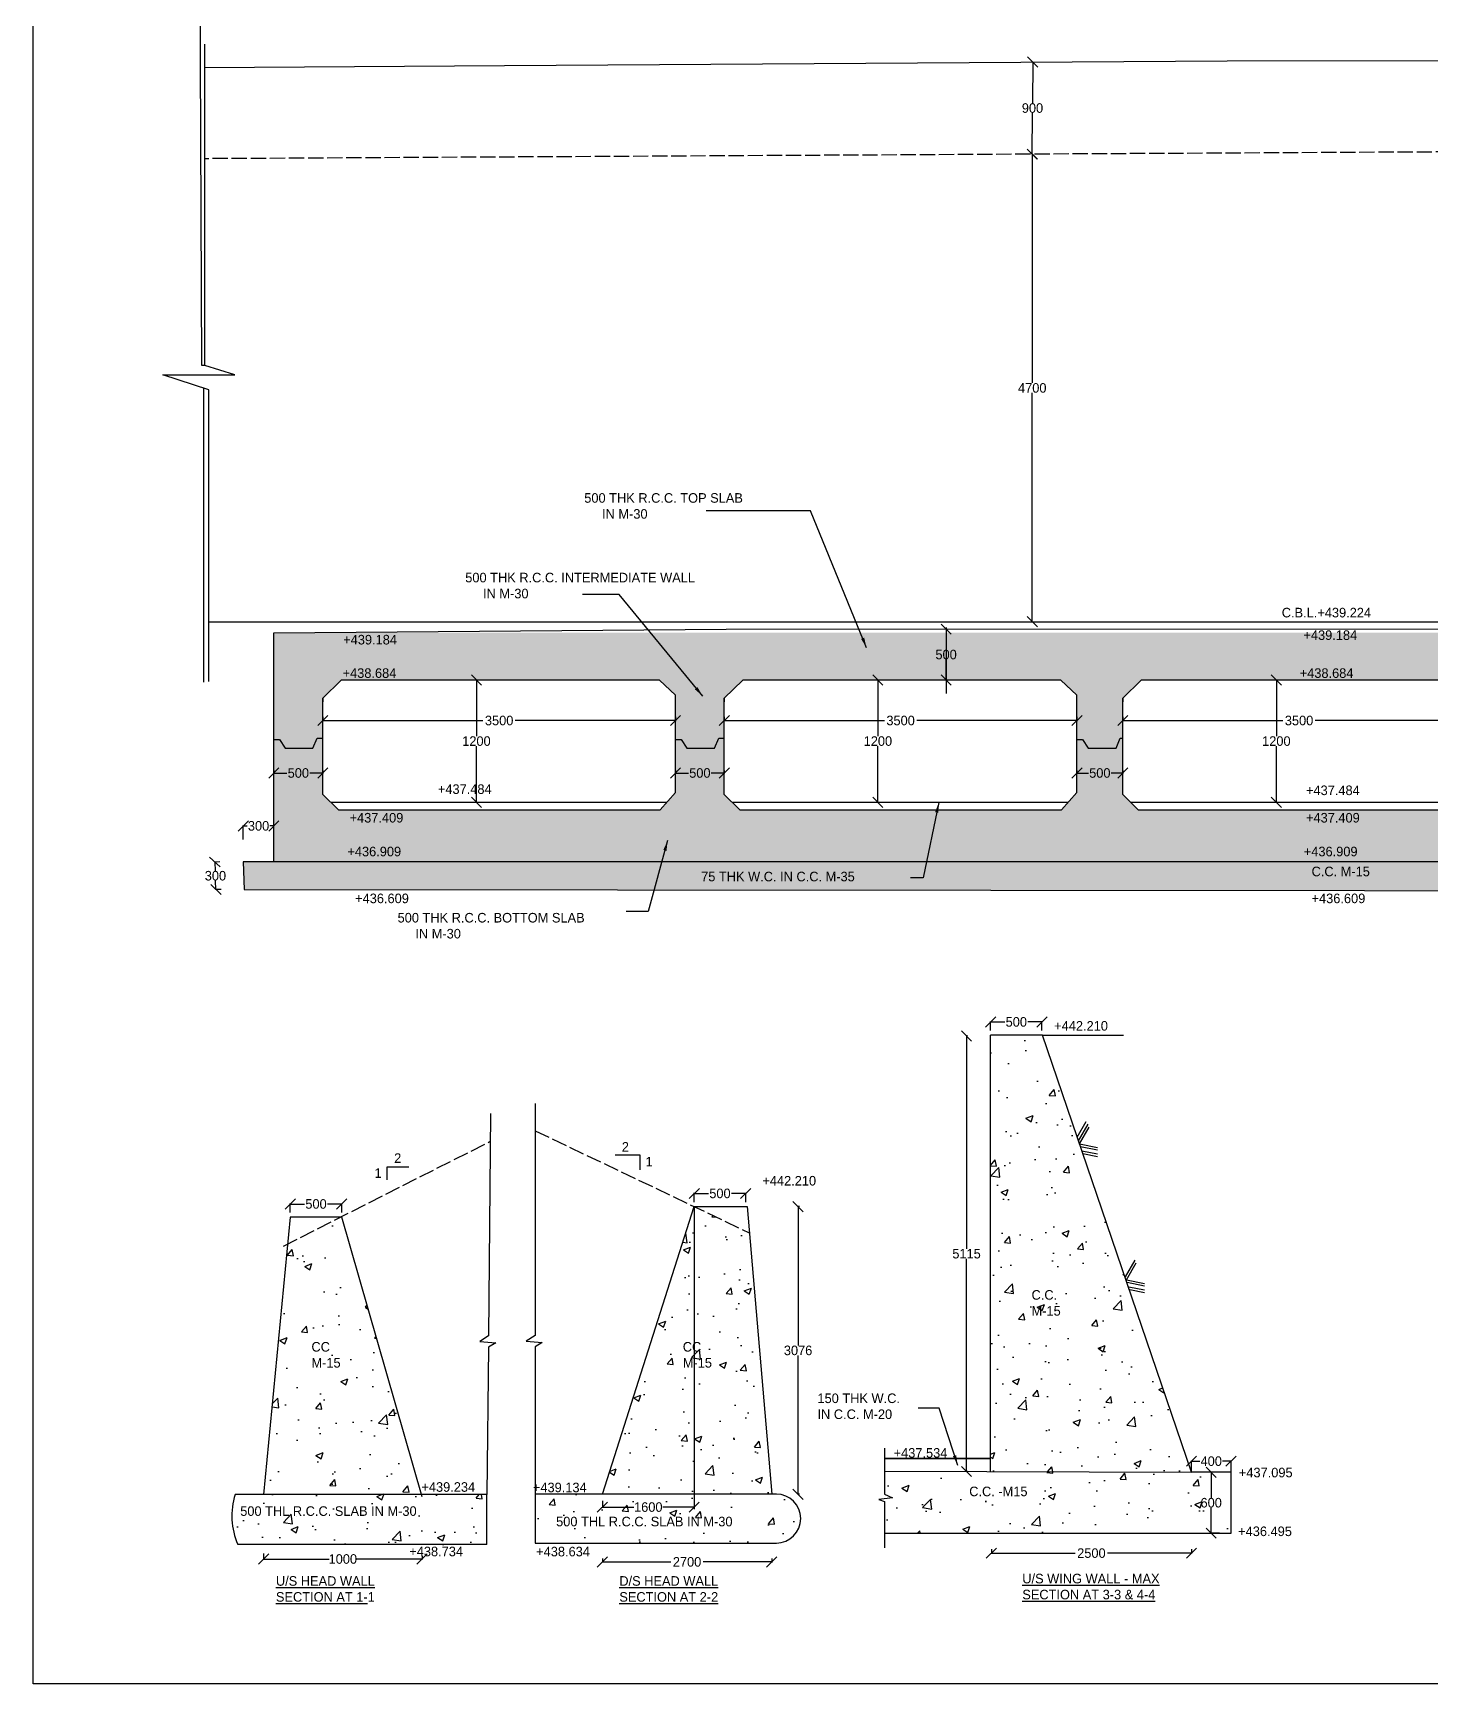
# Model space of a CAD drawing. Header units: inches. Extents: x 57 to 1765, y 55 to 1100.
# Drawn here: x 57 to 605, y 55 to 702 of the extents above; entities that cross this region are included whole.
import ezdxf

# ---------------------------------------------------------------- set-up
doc = ezdxf.new("R2010")
doc.units = ezdxf.units.IN
doc.header["$MEASUREMENT"] = 0
doc.linetypes.add('ACAD_ISO02W100', pattern=[15, 12, -3])
for name, color, linetype in [('DIMENSION', 7, 'Continuous'), ('DRAWING', 2, 'Continuous'), ('HATCH', 7, 'Continuous'), ('TEXT', 7, 'Continuous')]:
    doc.layers.add(name, color=color, linetype=linetype)
doc.dimstyles.get("Standard").update_dxf_attribs({"dimtxt": 3.75, "dimasz": 4, "dimexe": 0.18, "dimexo": 0.0625, "dimgap": 0.09, "dimtad": 0, "dimtih": 1, "dimtoh": 1, "dimdec": 4, "dimzin": 0, "dimdsep": 46, "dimlunit": 4, "dimtxsty": 'Standard', "dimblk": 'OBLIQUE', "dimcen": 0.09, "dimadec": 0, "dimazin": 0, "dimtfac": 1, "dimtdec": 4, "dimtofl": 0, "dimtmove": 0, "dimatfit": 3, "dimfxl": 1, "dimtolj": 1, "dimtzin": 0, "dimarcsym": 0})

# ---------------------------------------------------------------- blocks, each defined once
blk = doc.blocks.new('_Oblique')
at = {"color": 0, "linetype": 'ByBlock', "lineweight": -2}
blk.add_line((-0.5, -0.5), (0.5, 0.5), dxfattribs=at)
blk = doc.blocks.new('*D1')
at = {"layer": 'Defpoints', "color": 0, "transparency": 16777216}
for p in [(151.11, 413.36), (170.37, 413.36), (170.37, 412.25)]:
    blk.add_point(p, dxfattribs=at)
at = {"layer": 'DIMENSION', "color": 0, "lineweight": -2, "transparency": 16777216}
for p, q in [((151.11, 413.29), (151.11, 412.07)), ((151.11, 412.25), (156.28, 412.25)), ((170.37, 412.25), (165.21, 412.25)), ((170.37, 413.29), (170.37, 412.07))]:
    blk.add_line(p, q, dxfattribs=at)
at = {"layer": 'DIMENSION', "color": 0, "lineweight": -2, "transparency": 16777216, "xscale": 4, "yscale": 4, "zscale": 4, "rotation": 180}
blk.add_blockref('_Oblique', (151.11, 412.25), dxfattribs=at)
at = {"layer": 'DIMENSION', "color": 0, "lineweight": -2, "transparency": 16777216, "xscale": 4, "yscale": 4, "zscale": 4}
blk.add_blockref('_Oblique', (170.37, 412.25), dxfattribs=at)
at = {"layer": 'DIMENSION', "color": 0, "transparency": 16777216, "insert": (160.74, 412.25), "char_height": 3.75, "attachment_point": 5}
blk.add_mtext('\\A1;500', dxfattribs=at)
blk = doc.blocks.new('*D3')
at = {"layer": 'Defpoints', "color": 0, "transparency": 16777216}
for p in [(308.72, 413.36), (327.89, 413.36), (327.89, 412.25)]:
    blk.add_point(p, dxfattribs=at)
at = {"layer": 'DIMENSION', "color": 0, "lineweight": -2, "transparency": 16777216}
for p, q in [((308.72, 413.29), (308.72, 412.07)), ((308.72, 412.25), (313.84, 412.25)), ((327.89, 412.25), (322.77, 412.25)), ((327.89, 413.29), (327.89, 412.07))]:
    blk.add_line(p, q, dxfattribs=at)
at = {"layer": 'DIMENSION', "color": 0, "lineweight": -2, "transparency": 16777216, "xscale": 4, "yscale": 4, "zscale": 4, "rotation": 180}
blk.add_blockref('_Oblique', (308.72, 412.25), dxfattribs=at)
at = {"layer": 'DIMENSION', "color": 0, "lineweight": -2, "transparency": 16777216, "xscale": 4, "yscale": 4, "zscale": 4}
blk.add_blockref('_Oblique', (327.89, 412.25), dxfattribs=at)
at = {"layer": 'DIMENSION', "color": 0, "transparency": 16777216, "insert": (318.3, 412.25), "char_height": 3.75, "attachment_point": 5}
blk.add_mtext('\\A1;500', dxfattribs=at)
blk = doc.blocks.new('*D4')
at = {"layer": 'Defpoints', "color": 0, "transparency": 16777216}
for p in [(466.24, 413.36), (484.24, 413.36), (484.24, 412.25)]:
    blk.add_point(p, dxfattribs=at)
at = {"layer": 'DIMENSION', "color": 0, "lineweight": -2, "transparency": 16777216}
for p, q in [((466.24, 413.29), (466.24, 412.07)), ((466.24, 412.25), (470.77, 412.25)), ((484.24, 412.25), (479.7, 412.25)), ((484.24, 413.29), (484.24, 412.07))]:
    blk.add_line(p, q, dxfattribs=at)
at = {"layer": 'DIMENSION', "color": 0, "lineweight": -2, "transparency": 16777216, "xscale": 4, "yscale": 4, "zscale": 4, "rotation": 180}
blk.add_blockref('_Oblique', (466.24, 412.25), dxfattribs=at)
at = {"layer": 'DIMENSION', "color": 0, "lineweight": -2, "transparency": 16777216, "xscale": 4, "yscale": 4, "zscale": 4}
blk.add_blockref('_Oblique', (484.24, 412.25), dxfattribs=at)
at = {"layer": 'DIMENSION', "color": 0, "transparency": 16777216, "insert": (475.24, 412.25), "char_height": 3.75, "attachment_point": 5}
blk.add_mtext('\\A1;500', dxfattribs=at)
blk = doc.blocks.new('*D12')
at = {"layer": 'Defpoints', "color": 0, "transparency": 16777216}
for p in [(151.11, 391.51), (139.14, 386.1), (151.11, 386.1)]:
    blk.add_point(p, dxfattribs=at)
at = {"layer": 'DIMENSION', "color": 0, "lineweight": -2, "transparency": 16777216}
for p, q in [((139.14, 386.16), (139.14, 391.69)), ((139.14, 391.51), (140.66, 391.51)), ((151.11, 391.51), (149.59, 391.51)), ((151.11, 386.16), (151.11, 391.69))]:
    blk.add_line(p, q, dxfattribs=at)
at = {"layer": 'DIMENSION', "color": 0, "lineweight": -2, "transparency": 16777216, "xscale": 4, "yscale": 4, "zscale": 4, "rotation": 180}
blk.add_blockref('_Oblique', (139.14, 391.51), dxfattribs=at)
at = {"layer": 'DIMENSION', "color": 0, "lineweight": -2, "transparency": 16777216, "xscale": 4, "yscale": 4, "zscale": 4}
blk.add_blockref('_Oblique', (151.11, 391.51), dxfattribs=at)
at = {"layer": 'DIMENSION', "color": 0, "transparency": 16777216, "insert": (145.13, 391.51), "char_height": 3.75, "attachment_point": 5}
blk.add_mtext('\\A1;300', dxfattribs=at)
blk = doc.blocks.new('*D13')
at = {"layer": 'Defpoints', "color": 0, "transparency": 16777216}
for p in [(130.05, 377.42), (128.42, 366.55), (130.46, 366.63)]:
    blk.add_point(p, dxfattribs=at)
at = {"layer": 'DIMENSION', "color": 0, "lineweight": -2, "transparency": 16777216}
for p, q in [((129.98, 377.42), (127.82, 377.34)), ((128, 377.34), (128.13, 373.91)), ((128.42, 366.55), (128.28, 369.98)), ((130.4, 366.63), (128.24, 366.54))]:
    blk.add_line(p, q, dxfattribs=at)
at = {"layer": 'DIMENSION', "color": 0, "lineweight": -2, "transparency": 16777216, "xscale": 4, "yscale": 4, "zscale": 4}
for p, rotation in [((128, 377.34), 92.2117901058926), ((128.42, 366.55), 272.2117901058926)]:
    blk.add_blockref('_Oblique', p, dxfattribs=dict(at, rotation=rotation))
at = {"layer": 'DIMENSION', "color": 0, "transparency": 16777216, "insert": (128.21, 371.95), "char_height": 3.75, "attachment_point": 5}
blk.add_mtext('\\A1;300', dxfattribs=at)
blk = doc.blocks.new('*D14')
at = {"layer": 'Defpoints', "color": 0, "transparency": 16777216}
for p in [(170.37, 434.32), (308.72, 434.32), (308.72, 432.83)]:
    blk.add_point(p, dxfattribs=at)
at = {"layer": 'DIMENSION', "color": 0, "lineweight": -2, "transparency": 16777216}
for p, q in [((170.37, 434.26), (170.37, 432.65)), ((308.72, 434.26), (308.72, 432.65)), ((170.37, 432.83), (233.2, 432.83)), ((308.72, 432.83), (245.88, 432.83))]:
    blk.add_line(p, q, dxfattribs=at)
at = {"layer": 'DIMENSION', "color": 0, "lineweight": -2, "transparency": 16777216, "xscale": 4, "yscale": 4, "zscale": 4, "rotation": 180}
blk.add_blockref('_Oblique', (170.37, 432.83), dxfattribs=at)
at = {"layer": 'DIMENSION', "color": 0, "lineweight": -2, "transparency": 16777216, "xscale": 4, "yscale": 4, "zscale": 4}
blk.add_blockref('_Oblique', (308.72, 432.83), dxfattribs=at)
at = {"layer": 'DIMENSION', "color": 0, "transparency": 16777216, "insert": (239.54, 432.83), "char_height": 3.75, "attachment_point": 5}
blk.add_mtext('\\A1;3500', dxfattribs=at)
blk = doc.blocks.new('*D15')
at = {"layer": 'Defpoints', "color": 0, "transparency": 16777216}
for p in [(230.63, 448.73), (230.63, 400.78), (230.63, 400.78)]:
    blk.add_point(p, dxfattribs=at)
at = {"layer": 'DIMENSION', "color": 0, "lineweight": -2, "transparency": 16777216}
for p, q in [((230.63, 448.73), (230.63, 426.72)), ((230.7, 448.73), (230.81, 448.73)), ((230.63, 400.78), (230.63, 422.79)), ((230.57, 400.78), (230.45, 400.78))]:
    blk.add_line(p, q, dxfattribs=at)
at = {"layer": 'DIMENSION', "color": 0, "lineweight": -2, "transparency": 16777216, "xscale": 4, "yscale": 4, "zscale": 4}
for p, rotation in [((230.63, 448.73), 90), ((230.63, 400.78), 270)]:
    blk.add_blockref('_Oblique', p, dxfattribs=dict(at, rotation=rotation))
at = {"layer": 'DIMENSION', "color": 0, "transparency": 16777216, "insert": (230.63, 424.76), "char_height": 3.75, "attachment_point": 5}
blk.add_mtext('\\A1;1200', dxfattribs=at)
blk = doc.blocks.new('*D16')
at = {"layer": 'Defpoints', "color": 0, "transparency": 16777216}
for p in [(327.89, 434.32), (466.24, 434.32), (466.24, 432.83)]:
    blk.add_point(p, dxfattribs=at)
at = {"layer": 'DIMENSION', "color": 0, "lineweight": -2, "transparency": 16777216}
for p, q in [((327.89, 434.26), (327.89, 432.65)), ((466.24, 434.26), (466.24, 432.65)), ((327.89, 432.83), (390.72, 432.83)), ((466.24, 432.83), (403.4, 432.83))]:
    blk.add_line(p, q, dxfattribs=at)
at = {"layer": 'DIMENSION', "color": 0, "lineweight": -2, "transparency": 16777216, "xscale": 4, "yscale": 4, "zscale": 4, "rotation": 180}
blk.add_blockref('_Oblique', (327.89, 432.83), dxfattribs=at)
at = {"layer": 'DIMENSION', "color": 0, "lineweight": -2, "transparency": 16777216, "xscale": 4, "yscale": 4, "zscale": 4}
blk.add_blockref('_Oblique', (466.24, 432.83), dxfattribs=at)
at = {"layer": 'DIMENSION', "color": 0, "transparency": 16777216, "insert": (397.06, 432.83), "char_height": 3.75, "attachment_point": 5}
blk.add_mtext('\\A1;3500', dxfattribs=at)
blk = doc.blocks.new('*D17')
at = {"layer": 'Defpoints', "color": 0, "transparency": 16777216}
for p in [(388.15, 448.73), (388.15, 400.78), (388.15, 400.78)]:
    blk.add_point(p, dxfattribs=at)
at = {"layer": 'DIMENSION', "color": 0, "lineweight": -2, "transparency": 16777216}
for p, q in [((388.09, 448.73), (387.97, 448.73)), ((388.15, 448.73), (388.15, 426.72)), ((388.15, 400.78), (388.15, 422.79)), ((388.09, 400.78), (387.97, 400.78))]:
    blk.add_line(p, q, dxfattribs=at)
at = {"layer": 'DIMENSION', "color": 0, "lineweight": -2, "transparency": 16777216, "xscale": 4, "yscale": 4, "zscale": 4}
for p, rotation in [((388.15, 448.73), 90), ((388.15, 400.78), 270)]:
    blk.add_blockref('_Oblique', p, dxfattribs=dict(at, rotation=rotation))
at = {"layer": 'DIMENSION', "color": 0, "transparency": 16777216, "insert": (388.15, 424.76), "char_height": 3.75, "attachment_point": 5}
blk.add_mtext('\\A1;1200', dxfattribs=at)
blk = doc.blocks.new('*D18')
at = {"layer": 'Defpoints', "color": 0, "transparency": 16777216}
for p in [(484.24, 434.32), (622.58, 434.32), (622.58, 432.83)]:
    blk.add_point(p, dxfattribs=at)
at = {"layer": 'DIMENSION', "color": 0, "lineweight": -2, "transparency": 16777216}
for p, q in [((484.24, 434.26), (484.24, 432.65)), ((622.58, 434.26), (622.58, 432.65)), ((484.24, 432.83), (547.07, 432.83)), ((622.58, 432.83), (559.75, 432.83))]:
    blk.add_line(p, q, dxfattribs=at)
at = {"layer": 'DIMENSION', "color": 0, "lineweight": -2, "transparency": 16777216, "xscale": 4, "yscale": 4, "zscale": 4, "rotation": 180}
blk.add_blockref('_Oblique', (484.24, 432.83), dxfattribs=at)
at = {"layer": 'DIMENSION', "color": 0, "lineweight": -2, "transparency": 16777216, "xscale": 4, "yscale": 4, "zscale": 4}
blk.add_blockref('_Oblique', (622.58, 432.83), dxfattribs=at)
at = {"layer": 'DIMENSION', "color": 0, "transparency": 16777216, "insert": (553.41, 432.83), "char_height": 3.75, "attachment_point": 5}
blk.add_mtext('\\A1;3500', dxfattribs=at)
blk = doc.blocks.new('*D19')
at = {"layer": 'Defpoints', "color": 0, "transparency": 16777216}
for p in [(544.5, 448.73), (544.5, 400.78), (544.5, 400.78)]:
    blk.add_point(p, dxfattribs=at)
at = {"layer": 'DIMENSION', "color": 0, "lineweight": -2, "transparency": 16777216}
for p, q in [((544.44, 448.73), (544.32, 448.73)), ((544.5, 448.73), (544.5, 426.72)), ((544.5, 400.78), (544.5, 422.79)), ((544.44, 400.78), (544.32, 400.78))]:
    blk.add_line(p, q, dxfattribs=at)
at = {"layer": 'DIMENSION', "color": 0, "lineweight": -2, "transparency": 16777216, "xscale": 4, "yscale": 4, "zscale": 4}
for p, rotation in [((544.5, 448.73), 90), ((544.5, 400.78), 270)]:
    blk.add_blockref('_Oblique', p, dxfattribs=dict(at, rotation=rotation))
at = {"layer": 'DIMENSION', "color": 0, "transparency": 16777216, "insert": (544.5, 424.76), "char_height": 3.75, "attachment_point": 5}
blk.add_mtext('\\A1;1200', dxfattribs=at)
blk = doc.blocks.new('*D30')
at = {"layer": 'Defpoints', "color": 0, "transparency": 16777216}
for p in [(414.92, 468.66), (414.92, 448.73), (414.92, 448.73)]:
    blk.add_point(p, dxfattribs=at)
at = {"layer": 'DIMENSION', "color": 0, "lineweight": -2, "transparency": 16777216}
for p, q in [((414.86, 468.66), (414.74, 468.66)), ((414.92, 468.66), (414.92, 460.66)), ((414.92, 448.73), (414.92, 456.73)), ((414.86, 448.73), (414.74, 448.73))]:
    blk.add_line(p, q, dxfattribs=at)
at = {"layer": 'DIMENSION', "color": 0, "lineweight": -2, "transparency": 16777216, "xscale": 4, "yscale": 4, "zscale": 4}
for p, rotation in [((414.92, 468.66), 90), ((414.92, 448.73), 270)]:
    blk.add_blockref('_Oblique', p, dxfattribs=dict(at, rotation=rotation))
at = {"layer": 'DIMENSION', "color": 0, "transparency": 16777216, "insert": (414.92, 458.7), "char_height": 3.75, "attachment_point": 5}
blk.add_mtext('\\A1;500', dxfattribs=at)
blk = doc.blocks.new('*D36')
at = {"layer": 'Defpoints', "color": 0, "transparency": 16777216}
for p in [(147.11, 106.21), (209.29, 105.35), (209.29, 103.99)]:
    blk.add_point(p, dxfattribs=at)
at = {"layer": 'DIMENSION', "color": 0, "lineweight": -2, "transparency": 16777216}
for p, q in [((147.11, 106.15), (147.11, 103.81)), ((147.11, 103.99), (172.79, 103.99)), ((209.29, 103.99), (183.6, 103.99)), ((209.29, 105.28), (209.29, 103.81))]:
    blk.add_line(p, q, dxfattribs=at)
at = {"layer": 'DIMENSION', "color": 0, "lineweight": -2, "transparency": 16777216, "xscale": 4, "yscale": 4, "zscale": 4, "rotation": 180}
blk.add_blockref('_Oblique', (147.11, 103.99), dxfattribs=at)
at = {"layer": 'DIMENSION', "color": 0, "lineweight": -2, "transparency": 16777216, "xscale": 4, "yscale": 4, "zscale": 4}
blk.add_blockref('_Oblique', (209.29, 103.99), dxfattribs=at)
at = {"layer": 'DIMENSION', "color": 0, "transparency": 16777216, "insert": (178.2, 103.99), "char_height": 3.75, "attachment_point": 5}
blk.add_mtext('\\A1;1000', dxfattribs=at)
blk = doc.blocks.new('*D37')
at = {"layer": 'Defpoints', "color": 0, "transparency": 16777216}
for p in [(357.41, 242.2), (356.83, 129.39), (357.41, 129.39)]:
    blk.add_point(p, dxfattribs=at)
at = {"layer": 'DIMENSION', "color": 0, "lineweight": -2, "transparency": 16777216}
for p, q in [((357.35, 242.2), (356.65, 242.2)), ((356.83, 242.2), (356.83, 187.76)), ((356.83, 129.39), (356.83, 183.83)), ((357.35, 129.39), (356.65, 129.39))]:
    blk.add_line(p, q, dxfattribs=at)
at = {"layer": 'DIMENSION', "color": 0, "lineweight": -2, "transparency": 16777216, "xscale": 4, "yscale": 4, "zscale": 4}
for p, rotation in [((356.83, 242.2), 90), ((356.83, 129.39), 270)]:
    blk.add_blockref('_Oblique', p, dxfattribs=dict(at, rotation=rotation))
at = {"layer": 'DIMENSION', "color": 0, "transparency": 16777216, "insert": (356.83, 185.8), "char_height": 3.75, "attachment_point": 5}
blk.add_mtext('\\A1;3076', dxfattribs=at)
blk = doc.blocks.new('*D38')
at = {"layer": 'Defpoints', "color": 0, "transparency": 16777216}
for p in [(157.59, 243.23), (157.59, 239.77), (177.77, 239.77)]:
    blk.add_point(p, dxfattribs=at)
at = {"layer": 'DIMENSION', "color": 0, "lineweight": -2, "transparency": 16777216}
for p, q in [((157.59, 239.84), (157.59, 243.41)), ((157.59, 243.23), (163.22, 243.23)), ((177.77, 243.23), (172.15, 243.23)), ((177.77, 239.84), (177.77, 243.41))]:
    blk.add_line(p, q, dxfattribs=at)
at = {"layer": 'DIMENSION', "color": 0, "lineweight": -2, "transparency": 16777216, "xscale": 4, "yscale": 4, "zscale": 4, "rotation": 180}
blk.add_blockref('_Oblique', (157.59, 243.23), dxfattribs=at)
at = {"layer": 'DIMENSION', "color": 0, "lineweight": -2, "transparency": 16777216, "xscale": 4, "yscale": 4, "zscale": 4}
blk.add_blockref('_Oblique', (177.77, 243.23), dxfattribs=at)
at = {"layer": 'DIMENSION', "color": 0, "transparency": 16777216, "insert": (167.68, 243.23), "char_height": 3.75, "attachment_point": 5}
blk.add_mtext('\\A1;500', dxfattribs=at)
blk = doc.blocks.new('*D39')
at = {"layer": 'Defpoints', "color": 0, "transparency": 16777216}
for p in [(316.09, 247.37), (316.09, 243.91), (336.27, 243.91)]:
    blk.add_point(p, dxfattribs=at)
at = {"layer": 'DIMENSION', "color": 0, "lineweight": -2, "transparency": 16777216}
for p, q in [((316.09, 243.97), (316.09, 247.55)), ((316.09, 247.37), (321.72, 247.37)), ((336.27, 247.37), (330.65, 247.37)), ((336.27, 243.97), (336.27, 247.55))]:
    blk.add_line(p, q, dxfattribs=at)
at = {"layer": 'DIMENSION', "color": 0, "lineweight": -2, "transparency": 16777216, "xscale": 4, "yscale": 4, "zscale": 4, "rotation": 180}
blk.add_blockref('_Oblique', (316.09, 247.37), dxfattribs=at)
at = {"layer": 'DIMENSION', "color": 0, "lineweight": -2, "transparency": 16777216, "xscale": 4, "yscale": 4, "zscale": 4}
blk.add_blockref('_Oblique', (336.27, 247.37), dxfattribs=at)
at = {"layer": 'DIMENSION', "color": 0, "transparency": 16777216, "insert": (326.18, 247.37), "char_height": 3.75, "attachment_point": 5}
blk.add_mtext('\\A1;500', dxfattribs=at)
blk = doc.blocks.new('*D40')
at = {"layer": 'Defpoints', "color": 0, "transparency": 16777216}
for p in [(280.05, 104.34), (346.49, 104.34), (346.49, 102.86)]:
    blk.add_point(p, dxfattribs=at)
at = {"layer": 'DIMENSION', "color": 0, "lineweight": -2, "transparency": 16777216}
for p, q in [((280.05, 104.27), (280.05, 102.68)), ((346.49, 104.27), (346.49, 102.68)), ((280.05, 102.86), (306.93, 102.86)), ((346.49, 102.86), (319.61, 102.86))]:
    blk.add_line(p, q, dxfattribs=at)
at = {"layer": 'DIMENSION', "color": 0, "lineweight": -2, "transparency": 16777216, "xscale": 4, "yscale": 4, "zscale": 4, "rotation": 180}
blk.add_blockref('_Oblique', (280.05, 102.86), dxfattribs=at)
at = {"layer": 'DIMENSION', "color": 0, "lineweight": -2, "transparency": 16777216, "xscale": 4, "yscale": 4, "zscale": 4}
blk.add_blockref('_Oblique', (346.49, 102.86), dxfattribs=at)
at = {"layer": 'DIMENSION', "color": 0, "transparency": 16777216, "insert": (313.27, 102.86), "char_height": 3.75, "attachment_point": 5}
blk.add_mtext('\\A1;2700', dxfattribs=at)
blk = doc.blocks.new('*D41')
at = {"layer": 'Defpoints', "color": 0, "transparency": 16777216}
for p in [(280.05, 126.94), (316.07, 126.94), (316.07, 124.36)]:
    blk.add_point(p, dxfattribs=at)
at = {"layer": 'DIMENSION', "color": 0, "lineweight": -2, "transparency": 16777216}
for p, q in [((280.05, 126.87), (280.05, 124.18)), ((280.05, 124.36), (292.34, 124.36)), ((316.07, 124.36), (303.77, 124.36)), ((316.07, 126.87), (316.07, 124.18))]:
    blk.add_line(p, q, dxfattribs=at)
at = {"layer": 'DIMENSION', "color": 0, "lineweight": -2, "transparency": 16777216, "xscale": 4, "yscale": 4, "zscale": 4, "rotation": 180}
blk.add_blockref('_Oblique', (280.05, 124.36), dxfattribs=at)
at = {"layer": 'DIMENSION', "color": 0, "lineweight": -2, "transparency": 16777216, "xscale": 4, "yscale": 4, "zscale": 4}
blk.add_blockref('_Oblique', (316.07, 124.36), dxfattribs=at)
at = {"layer": 'DIMENSION', "color": 0, "transparency": 16777216, "insert": (298.06, 124.36), "char_height": 3.75, "attachment_point": 5}
blk.add_mtext('\\A1;1600', dxfattribs=at)
blk = doc.blocks.new('*D42')
at = {"layer": 'Defpoints', "color": 0, "transparency": 16777216}
for p in [(432.68, 107.96), (511.18, 107.96), (511.18, 106.3)]:
    blk.add_point(p, dxfattribs=at)
at = {"layer": 'DIMENSION', "color": 0, "lineweight": -2, "transparency": 16777216}
for p, q in [((432.68, 107.9), (432.68, 106.12)), ((432.68, 106.3), (465.59, 106.3)), ((511.18, 106.3), (478.27, 106.3)), ((511.18, 107.9), (511.18, 106.12))]:
    blk.add_line(p, q, dxfattribs=at)
at = {"layer": 'DIMENSION', "color": 0, "lineweight": -2, "transparency": 16777216, "xscale": 4, "yscale": 4, "zscale": 4, "rotation": 180}
blk.add_blockref('_Oblique', (432.68, 106.3), dxfattribs=at)
at = {"layer": 'DIMENSION', "color": 0, "lineweight": -2, "transparency": 16777216, "xscale": 4, "yscale": 4, "zscale": 4}
blk.add_blockref('_Oblique', (511.18, 106.3), dxfattribs=at)
at = {"layer": 'DIMENSION', "color": 0, "transparency": 16777216, "insert": (471.93, 106.3), "char_height": 3.75, "attachment_point": 5}
blk.add_mtext('\\A1;2500', dxfattribs=at)
blk = doc.blocks.new('*D43')
at = {"layer": 'Defpoints', "color": 0, "transparency": 16777216}
for p in [(522.29, 138.01), (518.93, 114.12), (522.29, 114.12)]:
    blk.add_point(p, dxfattribs=at)
at = {"layer": 'DIMENSION', "color": 0, "lineweight": -2, "transparency": 16777216}
for p, q in [((522.23, 138.01), (518.75, 138.01)), ((518.93, 138.01), (518.93, 128.03)), ((518.93, 114.12), (518.93, 124.1)), ((522.23, 114.12), (518.75, 114.12))]:
    blk.add_line(p, q, dxfattribs=at)
at = {"layer": 'DIMENSION', "color": 0, "lineweight": -2, "transparency": 16777216, "xscale": 4, "yscale": 4, "zscale": 4}
for p, rotation in [((518.93, 138.01), 90), ((518.93, 114.12), 270)]:
    blk.add_blockref('_Oblique', p, dxfattribs=dict(at, rotation=rotation))
at = {"layer": 'DIMENSION', "color": 0, "transparency": 16777216, "insert": (518.93, 126.06), "char_height": 3.75, "attachment_point": 5}
blk.add_mtext('\\A1;600', dxfattribs=at)
blk = doc.blocks.new('*D44')
at = {"layer": 'Defpoints', "color": 0, "transparency": 16777216}
for p in [(511.18, 138.01), (526.72, 142.36), (526.72, 138.01)]:
    blk.add_point(p, dxfattribs=at)
at = {"layer": 'DIMENSION', "color": 0, "lineweight": -2, "transparency": 16777216}
for p, q in [((511.18, 138.07), (511.18, 142.54)), ((526.72, 138.07), (526.72, 142.54)), ((511.18, 142.36), (514.48, 142.36)), ((526.72, 142.36), (523.41, 142.36))]:
    blk.add_line(p, q, dxfattribs=at)
at = {"layer": 'DIMENSION', "color": 0, "lineweight": -2, "transparency": 16777216, "xscale": 4, "yscale": 4, "zscale": 4, "rotation": 180}
blk.add_blockref('_Oblique', (511.18, 142.36), dxfattribs=at)
at = {"layer": 'DIMENSION', "color": 0, "lineweight": -2, "transparency": 16777216, "xscale": 4, "yscale": 4, "zscale": 4}
blk.add_blockref('_Oblique', (526.72, 142.36), dxfattribs=at)
at = {"layer": 'DIMENSION', "color": 0, "transparency": 16777216, "insert": (518.95, 142.36), "char_height": 3.75, "attachment_point": 5}
blk.add_mtext('\\A1;400', dxfattribs=at)
blk = doc.blocks.new('*D45')
at = {"layer": 'Defpoints', "color": 0, "transparency": 16777216}
for p in [(423.32, 309.15), (422.94, 138.32), (423.32, 138.32)]:
    blk.add_point(p, dxfattribs=at)
at = {"layer": 'DIMENSION', "color": 0, "lineweight": -2, "transparency": 16777216}
for p, q in [((423.26, 309.15), (422.76, 309.15)), ((422.94, 309.15), (422.94, 225.7)), ((422.94, 138.32), (422.94, 221.77)), ((423.26, 138.32), (422.76, 138.32))]:
    blk.add_line(p, q, dxfattribs=at)
at = {"layer": 'DIMENSION', "color": 0, "lineweight": -2, "transparency": 16777216, "xscale": 4, "yscale": 4, "zscale": 4}
for p, rotation in [((422.94, 309.15), 90), ((422.94, 138.32), 270)]:
    blk.add_blockref('_Oblique', p, dxfattribs=dict(at, rotation=rotation))
at = {"layer": 'DIMENSION', "color": 0, "transparency": 16777216, "insert": (422.94, 223.73), "char_height": 3.75, "attachment_point": 5}
blk.add_mtext('\\A1;5115', dxfattribs=at)
blk = doc.blocks.new('*D46')
at = {"layer": 'Defpoints', "color": 0, "transparency": 16777216}
for p in [(432.37, 314.63), (432.37, 311.17), (452.54, 311.17)]:
    blk.add_point(p, dxfattribs=at)
at = {"layer": 'DIMENSION', "color": 0, "lineweight": -2, "transparency": 16777216}
for p, q in [((432.37, 311.23), (432.37, 314.81)), ((432.37, 314.63), (437.99, 314.63)), ((452.54, 314.63), (446.92, 314.63)), ((452.54, 311.23), (452.54, 314.81))]:
    blk.add_line(p, q, dxfattribs=at)
at = {"layer": 'DIMENSION', "color": 0, "lineweight": -2, "transparency": 16777216, "xscale": 4, "yscale": 4, "zscale": 4, "rotation": 180}
blk.add_blockref('_Oblique', (432.37, 314.63), dxfattribs=at)
at = {"layer": 'DIMENSION', "color": 0, "lineweight": -2, "transparency": 16777216, "xscale": 4, "yscale": 4, "zscale": 4}
blk.add_blockref('_Oblique', (452.54, 314.63), dxfattribs=at)
at = {"layer": 'DIMENSION', "color": 0, "transparency": 16777216, "insert": (442.46, 314.63), "char_height": 3.75, "attachment_point": 5}
blk.add_mtext('\\A1;500', dxfattribs=at)
blk = doc.blocks.new('*D76')
at = {"layer": 'Defpoints', "color": 0, "transparency": 16777216}
for p in [(448.72, 654.95), (448.72, 654.95), (448.72, 471.58)]:
    blk.add_point(p, dxfattribs=at)
at = {"layer": 'DIMENSION', "color": 0, "lineweight": -2, "transparency": 16777216}
for p, q in [((448.65, 654.95), (448.54, 654.95)), ((448.72, 654.95), (448.72, 565.23)), ((448.72, 471.58), (448.72, 561.3)), ((448.65, 471.58), (448.54, 471.58))]:
    blk.add_line(p, q, dxfattribs=at)
at = {"layer": 'DIMENSION', "color": 0, "lineweight": -2, "transparency": 16777216, "xscale": 4, "yscale": 4, "zscale": 4}
for p, rotation in [((448.72, 654.95), 90), ((448.72, 471.58), 270)]:
    blk.add_blockref('_Oblique', p, dxfattribs=dict(at, rotation=rotation))
at = {"layer": 'DIMENSION', "color": 0, "transparency": 16777216, "insert": (448.72, 563.26), "char_height": 3.75, "attachment_point": 5}
blk.add_mtext('\\A1;4700', dxfattribs=at)
blk = doc.blocks.new('*D77')
at = {"layer": 'Defpoints', "color": 0, "transparency": 16777216}
for p in [(448.72, 691.09), (448.54, 654.95), (448.72, 654.94)]:
    blk.add_point(p, dxfattribs=at)
at = {"layer": 'DIMENSION', "color": 0, "lineweight": -2, "transparency": 16777216}
for p, q in [((448.78, 691.09), (449.08, 691.09)), ((448.9, 691.09), (448.82, 674.98)), ((448.72, 654.94), (448.8, 671.05)), ((448.6, 654.95), (448.9, 654.94))]:
    blk.add_line(p, q, dxfattribs=at)
at = {"layer": 'DIMENSION', "color": 0, "lineweight": -2, "transparency": 16777216, "xscale": 4, "yscale": 4, "zscale": 4}
for p, rotation in [((448.9, 691.09), 89.7146859313205), ((448.72, 654.94), 269.7146859313205)]:
    blk.add_blockref('_Oblique', p, dxfattribs=dict(at, rotation=rotation))
at = {"layer": 'DIMENSION', "color": 0, "transparency": 16777216, "insert": (448.81, 673.02), "char_height": 3.75, "attachment_point": 5}
blk.add_mtext('\\A1;900', dxfattribs=at)

msp = doc.modelspace()

# ---------------------------------------------------------------- hatches: boundary and pattern name
at = {"layer": 'HATCH'}
h = msp.add_hatch(dxfattribs=at)
h.set_pattern_fill('AR-CONC', color=256, scale=4, style=0)
h.paths.add_polyline_path([(151.11416, 467.2369), (1446.60326, 467.2369), (1446.60326, 377.42108), (151.11416, 377.42108)])
h.paths.add_polyline_path([(1289.0072, 403.79429), (1295.07749, 397.83326), (1421.3026, 397.83326), (1427.3541, 404.5924), (1427.3541, 442.7266), (1421.09038, 448.73409), (1296.24092, 448.73409), (1289.0072, 441.58981)], flags=16)
h.paths.add_polyline_path([(1132.84024, 403.79429), (1138.91053, 397.83326), (1265.13564, 397.83326), (1271.18714, 404.5924), (1271.18714, 442.7266), (1264.92342, 448.73409), (1140.07396, 448.73409), (1132.84024, 441.58981)], flags=16)
h.paths.add_polyline_path([(975.44898, 403.79429), (981.51927, 397.83326), (1107.74438, 397.83326), (1113.79588, 404.5924), (1113.79588, 442.7266), (1107.53216, 448.73409), (982.6827, 448.73409), (975.44898, 441.58981)], flags=16)
h.paths.add_polyline_path([(818.6319, 403.79429), (824.70218, 397.83326), (950.92729, 397.83326), (956.9788, 404.5924), (956.9788, 442.7266), (950.71507, 448.73409), (825.86561, 448.73409), (818.6319, 441.58981)], flags=16)
h.paths.add_polyline_path([(640.92292, 403.79429), (646.9932, 397.83326), (773.21831, 397.83326), (779.26982, 404.5924), (779.26982, 442.7266), (773.00609, 448.73409), (648.15663, 448.73409), (640.92292, 441.58981)], flags=16)
h.paths.add_polyline_path([(484.23669, 403.79429), (490.30698, 397.83326), (616.53209, 397.83326), (622.58359, 404.5924), (622.58359, 442.7266), (616.31987, 448.73409), (491.47041, 448.73409), (484.23669, 441.58981)], flags=16)
h.paths.add_polyline_path([(327.889, 403.79429), (333.95928, 397.83326), (460.18439, 397.83326), (466.23589, 404.5924), (466.23589, 442.7266), (459.97217, 448.73409), (335.12271, 448.73409), (327.889, 441.58981)], flags=16)
h.paths.add_polyline_path([(170.37018, 403.79429), (176.44046, 397.83326), (302.66557, 397.83326), (308.71708, 404.5924), (308.71708, 442.7266), (302.45335, 448.73409), (177.60389, 448.73409), (170.37018, 441.58981)], flags=16)
edge = h.paths.add_edge_path(flags=0)
edge.add_line((327.889, 441.58981), (327.889, 440.21892))
h = msp.add_hatch(dxfattribs=at)
h.set_pattern_fill('AR-CONC', color=256, scale=4, style=0)
h.paths.add_polyline_path([(139.55331, 366.62811), (1458.15952, 365.43952), (1458.15952, 377.42108), (139.13646, 377.42108)])
h = msp.add_hatch(dxfattribs=at)
h.set_pattern_fill('AR-CONC', color=256, scale=4, style=0)
h.paths.add_polyline_path([(316.06937, 242.20285), (280.04744, 129.44384), (316.06937, 129.44384)])
h.paths.add_polyline_path([(337.67604, 231.92422), (316.09331, 242.20285), (316.06937, 242.20285), (316.06937, 129.44384), (346.49482, 129.44384)])
h.paths.add_polyline_path([(348.30355, 129.44384), (253.60841, 129.44384), (253.60841, 110.2826), (348.30355, 110.2826, 1)])
h.paths.add_polyline_path([(452.71923, 309.46019), (432.34166, 309.46019), (432.34166, 138.29318), (511.17535, 138.01025)])
h.paths.add_polyline_path([(526.71512, 138.01025), (511.17535, 138.01025), (390.73946, 138.44248), (390.73946, 129.40274), (393.8411, 128.06234), (388.47399, 127.37835), (390.73946, 126.51214), (390.73946, 114.11742), (526.71512, 114.11742)])
h.paths.add_polyline_path([(675.86281, 183.33399), (675.42379, 183.42289), (675.70207, 183.90164), (652.55293, 265.65578), (632.56327, 265.65578), (632.56327, 138.63175), (688.5205, 138.63175)])
h.paths.add_polyline_path([(705.03727, 138.63175), (688.5205, 138.63175), (617.45145, 138.63175), (617.45145, 114.73799), (705.03727, 114.73799)])
h.paths.add_polyline_path([(820.46985, 267.58736), (820.44375, 267.59265), (820.45936, 267.6195), (805.30332, 314.05875), (784.90125, 314.05875), (784.90125, 138.21048), (862.69362, 138.21048)])
h.paths.add_polyline_path([(880.24932, 138.21048), (862.69362, 138.21048), (784.90125, 138.21048), (742.90407, 138.80232), (742.90407, 128.39857), (747.2794, 127.54462), (741.16931, 125.03139), (742.90407, 125.03139), (742.90407, 115.3073), (880.24932, 115.3073)])
h.paths.add_polyline_path([(310.65629, 190.03764), (325.05457, 190.03764), (325.05457, 178.14341), (310.65629, 178.14341)], flags=9)
h.paths.add_polyline_path([(291.49591, 127.17437), (304.62091, 127.17437), (304.62091, 121.54937), (291.49591, 121.54937)], flags=24)
h.paths.add_polyline_path([(260.94581, 121.51563), (352.34358, 121.51563), (352.34358, 115.88152), (260.94581, 115.88152)], flags=24)
h.paths.add_polyline_path([(447.50511, 210.39712), (461.90339, 210.39712), (461.90339, 198.50289), (447.50511, 198.50289)], flags=24)
h.paths.add_polyline_path([(513.61767, 128.87633), (524.24267, 128.87633), (524.24267, 123.25133), (513.61767, 123.25133)], flags=24)
h.paths.add_polyline_path([(423.03949, 133.32258), (451.21003, 133.32258), (451.21003, 127.68847), (423.03949, 127.68847)], flags=24)
h.paths.add_polyline_path([(644.19363, 203.3907), (658.59191, 203.3907), (658.59191, 191.49648), (644.19363, 191.49648)], flags=24)
h.paths.add_polyline_path([(691.99937, 129.49737), (702.62437, 129.49737), (702.62437, 123.87237), (691.99937, 123.87237)], flags=24)
h.paths.add_polyline_path([(644.1634, 130.72478), (672.33394, 130.72478), (672.33394, 125.09068), (644.1634, 125.09068)], flags=24)
h.paths.add_polyline_path([(804.74188, 203.3907), (819.14015, 203.3907), (819.14015, 191.49648), (804.74188, 191.49648)], flags=24)
h.paths.add_polyline_path([(867.21141, 129.0761), (877.83641, 129.0761), (877.83641, 123.4511), (867.21141, 123.4511)], flags=24)
h.paths.add_polyline_path([(802.94315, 127.7266), (831.1137, 127.7266), (831.1137, 122.0925), (802.94315, 122.0925)], flags=24)
h = msp.add_hatch(dxfattribs=at)
h.set_pattern_fill('AR-CONC', color=256, scale=4, style=0)
h.paths.add_polyline_path([(177.77238, 238.06537), (177.27284, 238.06537), (156.58337, 227.59243), (147.10748, 129.31273), (209.03636, 129.31273)])
h.paths.add_polyline_path([(164.95193, 190.03764), (179.35021, 190.03764), (179.35021, 178.14341), (164.95193, 178.14341)], flags=24)
h = msp.add_hatch(dxfattribs=at)
h.set_pattern_fill('AR-CONC', color=256, scale=4, style=0)
h.paths.add_polyline_path([(234.76899, 129.31273), (135.9504, 129.31273, 0.18148359), (136.97529, 109.72742), (234.76899, 109.72742)])
h.paths.add_polyline_path([(137.00155, 125.61834), (228.39932, 125.61834), (228.39932, 119.98423), (137.00155, 119.98423)], flags=24)

# ---------------------------------------------------------------- linework, layer by layer
at = {"layer": 'DIMENSION'}
msp.add_lwpolyline([(1765.11021, 54.99462), (56.63121, 54.99462), (56.63121, 1099.72079), (1765.11021, 1099.72079)], close=True, dxfattribs=at)
for points in [[(123.98147, 688.88518), (241.63702, 689.68608), (525.22774, 691.61162), (936.799, 691.66994), (1471.62103, 688.52723)], [(414.92177, 469.32244), (414.92177, 443.4859)]]:
    msp.add_lwpolyline(points, dxfattribs=at)
at = {"layer": 'DRAWING'}
for points in [[(124.2431, 572.01383), (122.85648, 572.01383), (121.12397, 961.0031)], [(125.60329, 448.10944), (125.60329, 562.51568), (107.6044, 568.35155), (135.8188, 568.35155), (124.0518, 572.03437), (124.0518, 698.115)], [(123.67284, 447.82701), (123.67284, 563.1416)], [(125.60329, 471.52162), (1472.13723, 471.52162)], [(151.11416, 377.42108), (151.11416, 467.2369), (328.60225, 468.64325), (1267.66795, 468.79335), (1446.60326, 469.09491), (1446.60326, 377.42108)], [(170.37018, 403.79429), (176.44046, 397.83326), (302.66557, 397.83326), (308.71708, 404.5924), (308.71708, 442.7266), (302.45335, 448.73409), (177.60389, 448.73409)], [(170.37018, 441.58981), (177.60389, 448.73409)], [(327.889, 441.58981), (335.12271, 448.73409)], [(327.889, 403.79429), (333.95928, 397.83326), (460.18439, 397.83326), (466.23589, 404.5924), (466.23589, 442.7266), (459.97217, 448.73409), (335.12271, 448.73409)], [(484.23669, 441.58981), (491.47041, 448.73409)], [(484.23669, 403.79429), (490.30698, 397.83326), (616.53209, 397.83326), (622.58359, 404.5924), (622.58359, 442.7266), (616.31987, 448.73409), (491.47041, 448.73409)], [(170.37018, 403.79429), (170.37018, 441.58981)], [(170.37018, 441.58981), (170.37018, 440.21892)], [(327.889, 441.58981), (327.889, 440.21892)], [(327.889, 403.79429), (327.889, 441.58981)], [(484.23669, 441.58981), (484.23669, 440.21892)], [(484.23669, 403.79429), (484.23669, 441.58981)], [(151.11416, 425.44898), (153.30939, 425.44898), (155.56548, 422.01766), (166.46251, 422.01766), (168.10152, 425.87742), (170.37018, 425.87742)], [(308.71708, 425.44898), (310.94172, 425.44898), (313.19781, 422.01766), (324.09483, 422.01766), (325.73384, 425.87742), (327.889, 425.87742)], [(466.23589, 425.44898), (468.46053, 425.44898), (470.71662, 422.01766), (481.61365, 422.01766), (483.25266, 425.87742), (484.23669, 425.87742)], [(173.44066, 400.77907), (305.30297, 400.77907)], [(330.95948, 400.77907), (462.82179, 400.77907)], [(487.30718, 400.77907), (619.16949, 400.77907)], [(390.73946, 114.11742), (526.71512, 114.11742), (526.71512, 138.01025), (511.17535, 138.01025), (452.71923, 309.46019), (432.34166, 309.46019)], [(432.34166, 138.29318), (432.34166, 309.46019)], [(452.71923, 309.46019), (484.46548, 309.46019)], [(236.17907, 278.74369), (235.35619, 191.53936)], [(253.60841, 282.61352), (253.60841, 191.7009)], [(466.34632, 269.49236), (469.88935, 275.58769)], [(466.85726, 267.99379), (470.67489, 274.56154)], [(467.26011, 266.81225), (471.09788, 273.41467)], [(467.26011, 266.81225), (474.30049, 265.38653)], [(467.59171, 265.83968), (474.30049, 264.48111)], [(468.1886, 264.08903), (474.30049, 262.85134)], [(468.54231, 263.05161), (474.30049, 261.88555)], [(280.04744, 129.44384), (316.06937, 242.20285), (336.79153, 242.20285), (346.49482, 129.44384)], [(316.06937, 242.20285), (316.06937, 123.57123)], [(209.28548, 128.44618), (177.77238, 238.06537), (157.59315, 238.06537), (147.10748, 129.31273)], [(485.26627, 214.67504), (489.0839, 221.24279)], [(485.66911, 213.49351), (489.50689, 220.09592)], [(485.66911, 213.49351), (492.70949, 212.06779)], [(486.00072, 212.52093), (492.70949, 211.16236)], [(486.5976, 210.77028), (492.70949, 209.53259)], [(486.95131, 209.73286), (492.70949, 208.5668)], [(235.35619, 191.53936), (231.93969, 189.33414), (238.21416, 188.78912), (235.39289, 187.08229)], [(253.60841, 191.7009), (250.15521, 189.47199), (256.42968, 188.92697), (253.60841, 187.22014)], [(235.39289, 187.08229), (234.76899, 129.31273)], [(253.60841, 187.22014), (253.60841, 110.2826)], [(390.73946, 147.48223), (390.73946, 129.40274), (393.8411, 128.06234), (388.47399, 127.37835), (390.73946, 126.51214), (390.73946, 108.34561)], [(390.73946, 143.46688), (432.34166, 143.46688)], [(432.34166, 143.46688), (390.73946, 143.46688)], [(390.73946, 138.44248), (511.17535, 138.01025)], [(234.76899, 109.72742), (234.76899, 129.31273), (135.9504, 129.31273)], [(234.76899, 109.72742), (136.97529, 109.72742)]]:
    msp.add_lwpolyline(points, dxfattribs=at)
at = {"layer": 'DRAWING', "linetype": 'ACAD_ISO02W100', "ltscale": 0.5}
for points in [[(1472.81381, 653.01042), (695.55592, 656.28727), (124.0518, 653.18055)], [(253.60841, 271.96087), (337.67604, 231.92422)], [(154.92024, 226.75055), (236.0761, 267.83141)]]:
    msp.add_lwpolyline(points, dxfattribs=at)
at = {"layer": 'DRAWING'}
msp.add_lwpolyline([(139.55331, 366.62811), (1458.15952, 365.43952), (1458.15952, 377.42108), (139.13646, 377.42108)], close=True, dxfattribs=at)
msp.add_lwpolyline([(253.60841, 110.2826), (348.30355, 110.2826, 1), (348.30355, 129.44384), (253.60841, 129.44384)], format="xyb", dxfattribs=at)
msp.add_arc((162.5537, 120.8854), 27.9062, 162.42296313, 203.56811564, dxfattribs=at)
at = {"layer": 'TEXT'}
for points in [[(285.04595, 262.55245), (294.74465, 262.55245), (294.74465, 256.61135)], [(204.10299, 257.63474), (195.47544, 257.63474), (195.47544, 252.71617)]]:
    msp.add_lwpolyline(points, dxfattribs=at)

# ---------------------------------------------------------------- texts
at = {"layer": 'TEXT', "width": 158.8346719, "attachment_point": 1}
for s, insert, char_height in [('500 THK R.C.C. TOP SLAB\\P     IN M-30', (272.93509, 522.00943), 3.7560726), ('500 THK R.C.C. INTERMEDIATE WALL\\P     IN M-30', (226.23525, 490.78497), 3.7560726), ('C.B.L.+439.224', (546.61952, 477.03857), 3.7560726), ('+439.184', (178.35349, 466.42445), 3.756073), ('+439.184', (555.12449, 468.19786), 3.756073), ('+438.684', (178.11276, 453.31828), 3.756073), ('+438.684', (553.66223, 453.31828), 3.756073), ('+437.484', (215.49863, 407.81232), 3.756073), ('+437.484', (556.1302, 407.35229), 3.756073), ('+437.409', (180.84758, 396.59503), 3.756073), ('+437.409', (556.1302, 396.59503), 3.756073), ('+436.909', (179.99194, 383.34698), 3.756073), ('+436.909', (555.27457, 383.34698), 3.756073), ('C.C. M-15', (558.31112, 375.52031), 3.756073), ('75 THK W.C. IN C.C. M-35', (318.79962, 373.53494), 3.7560726), ('+436.609', (183.0285, 364.96801), 3.756073), ('+436.609', (558.31112, 364.96801), 3.756073), ('500 THK R.C.C. BOTTOM SLAB\\P     IN M-30', (199.68946, 357.38508), 3.7560726), ('+442.210', (457.32097, 314.98197), 3.756073), ('2', (287.66104, 267.51404), 3.75607), ('2', (198.33429, 263.11878), 3.75607), ('1', (296.97723, 261.7033), 3.75607), ('1', (190.65256, 257.25067), 3.75607), ('+442.210', (342.81197, 254.22922), 3.756073), ('C.C.\\PM-15', (448.44413, 209.45811), 3.756073), ('CC\\PM-15', (165.89095, 189.09862), 3.756073), ('CC\\PM-15', (311.59531, 189.09862), 3.756073), ('150 THK W.C.\\PIN C.C. M-20', (364.43972, 168.92072), 3.7560726), ('+437.534', (394.32578, 147.49026), 3.756073), ('+437.095', (529.78473, 139.79157), 3.756073), ('+439.234', (209.03307, 134.12429), 3.756073), ('+439.134', (252.79276, 133.94659), 3.756073), ('C.C. -M15', (423.97851, 132.38356), 3.756073), ('500 THL R.C.C. SLAB IN M-30', (137.94057, 124.67932), 3.7560726), ('500 THL R.C.C. SLAB IN M-30', (261.88483, 120.57661), 3.7560726), ('+436.495', (529.51652, 116.75255), 3.756073), ('+438.734', (204.27446, 108.83648), 3.756073), ('+438.634', (254.06868, 108.79224), 3.756073), ('{\\LU/S HEAD WALL\\PSECTION AT 1-}1', (151.94508, 97.27905), 3.7560726), ('{\\LD/S HEAD WALL\\PSECTION AT 2-2}', (286.68935, 97.27905), 3.7560726), ('{\\LU/S WING WALL - MAX\\PSECTION AT 3-3 & 4-4}', (444.81607, 98.20325), 3.7560726)]:
    msp.add_mtext(s, dxfattribs=dict(at, insert=insert, char_height=char_height))

# ---------------------------------------------------------------- dimensions: what is measured, and where the dimension line sits
at = {"layer": 'DIMENSION'}
for p1, p2, distance, text, picture, middle in [((448.7175, 691.09213), (448.5375, 654.94545), 0.18, '900', '*D77', (448.80749, 673.01789)), ((448.7175, 471.58358), (448.7175, 654.94545), 0, '4700', '*D76', (448.7175, 563.26451)), ((414.92177, 468.65704), (414.92177, 448.73409), 0, '500', '*D30', (414.92177, 458.69557)), ((230.63319, 448.73409), (230.63319, 400.77907), 0, '1200', '*D15', (230.63319, 424.75658)), ((388.152, 448.73409), (388.152, 400.77907), 0, '1200', '*D17', (388.152, 424.75658)), ((544.4997, 448.73409), (544.4997, 400.77907), 0, '1200', '*D19', (544.4997, 424.75658)), ((170.37018, 434.32194), (308.71708, 434.32194), -1.49499, '3500', '*D14', (239.54363, 432.82696)), ((327.889, 434.32194), (466.23589, 434.32194), -1.49499, '3500', '*D16', (397.06244, 432.82696)), ((484.23669, 434.32194), (622.58359, 434.32194), -1.49499, '3500', '*D18', (553.41014, 432.82696)), ((130.04662, 377.42108), (130.46347, 366.62811), -2.04988, '300', '*D13', (128.20669, 371.94548)), ((357.41311, 242.20285), (357.41311, 129.39229), -0.58515, '3076', '*D37', (356.82796, 185.79757)), ((522.28839, 138.01025), (522.28839, 114.11742), -3.35823, '600', '*D43', (518.93017, 126.06383)), ((432.67782, 107.95918), (511.17535, 107.95918), -1.66119, '2500', '*D42', (471.92658, 106.29799))]:
    dim = msp.add_aligned_dim(p1=p1, p2=p2, distance=distance, text=text, dimstyle='Standard', dxfattribs=at)
    dim.commit()
    dim.dimension.update_dxf_attribs({"geometry": picture, "text_midpoint": middle})
for p1, p2, picture, middle in [((151.11416, 413.3557), (170.37018, 413.3557), '*D1', (160.74217, 412.25194)), ((308.71708, 413.3557), (327.889, 413.3557), '*D3', (318.30304, 412.25194)), ((466.23589, 413.3557), (484.23669, 413.3557), '*D4', (475.23629, 412.25194))]:
    dim = msp.add_aligned_dim(p1=p1, p2=p2, distance=-1.10377, text='500', dimstyle='Standard', override={"dimblk1": 'Oblique', "dimblk2": 'Oblique', "dimsah": 1}, dxfattribs=at)
    dim.commit()
    dim.dimension.update_dxf_attribs({"geometry": picture, "text_midpoint": middle})
for base, p1, p2, text, picture, middle in [((151.11416, 391.51228), (139.13646, 386.09941), (151.11416, 386.09941), '300', '*D12', (145.12531, 391.51228)), ((432.36559, 314.62728), (452.54482, 311.16965), (432.36559, 311.16965), '500', '*D46', (442.45521, 314.62728)), ((316.09331, 247.36995), (336.27254, 243.91231), (316.09331, 243.91231), '500', '*D39', (326.18292, 247.36995)), ((157.59315, 243.23247), (177.77238, 239.77483), (157.59315, 239.77483), '500', '*D38', (167.68276, 243.23247)), ((526.71512, 142.36213), (511.17535, 138.01025), (526.71512, 138.01025), '400', '*D44', (518.94523, 142.36213)), ((316.06937, 124.36187), (280.04744, 126.93589), (316.06937, 126.93589), '1600', '*D41', (298.05841, 124.36187)), ((209.28548, 103.98892), (147.10748, 106.21173), (209.28548, 105.34518), '1000', '*D36', (178.19648, 103.98892)), ((346.49482, 102.85733), (280.04744, 104.33549), (346.49482, 104.33549), '2700', '*D40', (313.27113, 102.85733))]:
    dim = msp.add_linear_dim(base=base, p1=p1, p2=p2, text=text, dimstyle='Standard', dxfattribs=at)
    dim.commit()
    dim.dimension.update_dxf_attribs({"geometry": picture, "text_midpoint": middle})
dim = msp.add_linear_dim(base=(422.9411, 138.31832), p1=(423.32423, 309.14735), p2=(423.32423, 138.31832), angle=90, text='5115', dimstyle='Standard', dxfattribs=at)
dim.commit()
dim.dimension.update_dxf_attribs({"geometry": '*D45', "text_midpoint": (422.9411, 223.73283)})

# ---------------------------------------------------------------- leaders
for points in [[(383.6896, 461.38726), (361.66143, 515.05654), (320.80608, 515.05654)], [(319.40124, 442.40387), (286.61318, 482.29768), (272.29247, 482.29768)], [(412.04069, 400.70897), (405.90028, 371.08622), (400.92904, 371.08622)], [(305.63797, 385.75068), (298.07397, 357.99727), (289.34628, 357.99727)], [(419.4685, 140.72678), (412.17113, 163.21273), (403.92018, 163.21273)]]:
    msp.add_leader(points, dimstyle='Standard', override={"dimgap": 0.09, "dimtad": 0}, dxfattribs=at)

doc.saveas('drawing.dxf')
